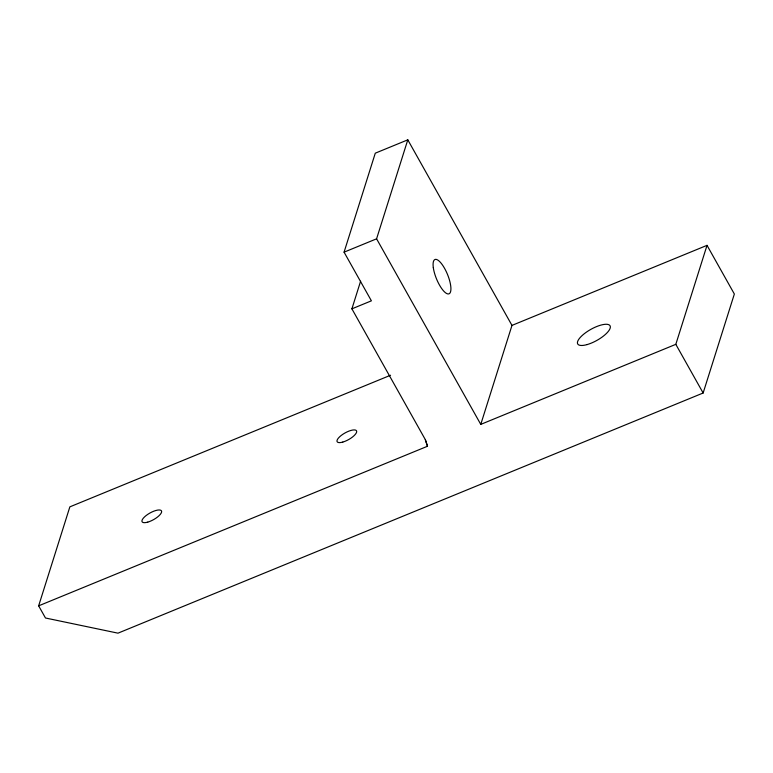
<?xml version="1.0" encoding="UTF-8"?>
<svg xmlns="http://www.w3.org/2000/svg" width="773" height="773" viewBox="0 0 773 773"><rect width="100%" height="100%" fill="white"/><g stroke="black" fill="none" stroke-linecap="round" stroke-linejoin="round"><path stroke-width="1.16" d="M707.024 245.35L675.815 344.333L480.767 424.387L511.977 325.404L707.024 245.35L734.35 294.02L703.14 393.003L117.989 633.164L45.481 618.004L38.65 605.839L69.86 506.856L390.539 375.243M38.65 605.839L427.488 446.253L425.334 439.644L351.899 308.842L371.398 300.832L344.072 252.162L375.282 153.18L407.796 139.836L511.977 325.404M351.899 308.842L360.605 281.217M480.767 424.387L376.586 238.818L407.796 139.836M344.072 252.162L376.586 238.818M675.815 344.333L703.14 393.003M425.334 439.644L427.488 446.253M587.171 344.565A18.542 6.29 -29.3 0 0 610.264 326.283A18.542 6.29 -29.3 0 0 584.243 333.752A18.542 6.29 -29.3 0 0 587.171 344.565M433.305 267.603A18.542 5.933 67.7 0 0 448.098 293.953A18.542 5.933 67.7 0 0 444.601 268.405A18.542 5.933 67.7 0 0 433.305 267.603M147.749 522.133A11.131 3.778 -29.3 0 0 161.605 511.175A11.131 3.778 -29.3 0 0 145.991 515.649A11.131 3.778 -29.3 0 0 147.749 522.133M342.797 442.079A11.131 3.778 -29.3 0 0 356.653 431.121A11.131 3.778 -29.3 0 0 341.038 435.595A11.131 3.778 -29.3 0 0 342.797 442.079"/></g></svg>
